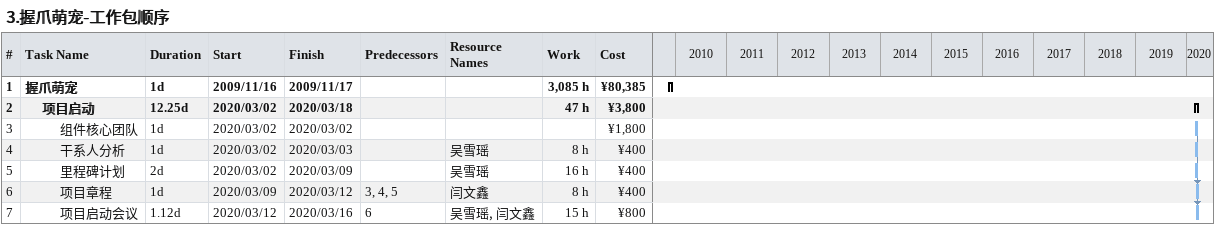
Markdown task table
3.握爪萌宠-工作包顺序

| ID | Level | Task | Duration | Start | Finish | Predecessors | Resources | Work (h) | Cost (¥) |
|---|---|---|---|---|---|---|---|---|---|
| 1 | 1 | **握爪萌宠** | 1d | 2009-11-16 | 2009-11-17 |  |  | 3085 | 80385 |
| 2 | 2 | **项目启动** | 12.25d | 2020-03-02 | 2020-03-18 |  |  | 47 | 3800 |
| 3 | 3 | 组件核心团队 | 1d | 2020-03-02 | 2020-03-02 |  |  |  | 1800 |
| 4 | 3 | 干系人分析 | 1d | 2020-03-02 | 2020-03-03 |  | 吴雪瑶 | 8 | 400 |
| 5 | 3 | 里程碑计划 | 2d | 2020-03-02 | 2020-03-09 |  | 吴雪瑶 | 16 | 400 |
| 6 | 3 | 项目章程 | 1d | 2020-03-09 | 2020-03-12 | 3, 4, 5 | 闫文鑫 | 8 | 400 |
| 7 | 3 | 项目启动会议 | 1.12d | 2020-03-12 | 2020-03-16 | 6 | 吴雪瑶, 闫文鑫 | 15 | 800 |
